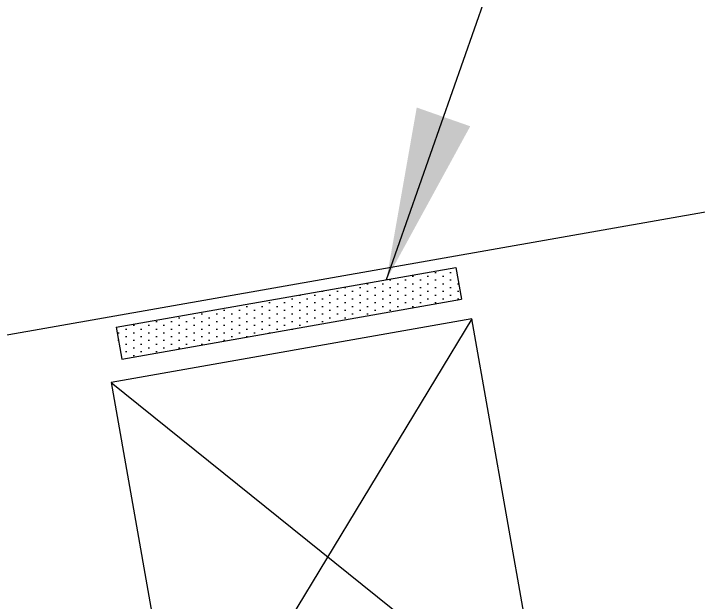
# Model space of a CAD drawing. Header units: inches. Extents: x 3.2 to 43.3, y 23.2 to 39.6.
# Drawn here: x 28.857 to 30.842, y 31.967 to 33.674 of the extents above; entities that cross this region are included whole.
import ezdxf

# ---------------------------------------------------------------- set-up
doc = ezdxf.new("R2010")
doc.units = ezdxf.units.IN
doc.header["$MEASUREMENT"] = 0
for name, color, linetype in [('CLOSURE', 3, 'Continuous'), ('PANEL', 11, 'Continuous'), ('SEALANT', 8, 'Continuous'), ('TAPE', 8, 'Continuous'), ('TEXT', 2, 'Continuous')]:
    doc.layers.add(name, color=color, linetype=linetype)
doc.styles.add('TEXT', font='SIMPLEX', dxfattribs={"width": 0.75, "height": 6})
doc.dimstyles.new('DETAIL$7', dxfattribs={"dimscale": 4, "dimtxt": 6, "dimasz": 0.125, "dimexe": 0.0625, "dimexo": 0.125, "dimgap": 0.0625, "dimtad": 1, "dimdec": 5, "dimzin": 3, "dimdsep": 46, "dimlunit": 4, "dimtxsty": 'TEXT', "dimblk": 'ARCHTICK', "dimcen": 0.0625, "dimclrd": 7, "dimclre": 7, "dimclrt": 2, "dimadec": 0, "dimazin": 0, "dimtfac": 0.666667, "dimtdec": 5, "dimtmove": 0, "dimatfit": 3, "dimfxl": 0, "dimfrac": 2, "dimtolj": 1, "dimtzin": 3, "dimarcsym": 0})

# ---------------------------------------------------------------- blocks, each defined once
blk = doc.blocks.new('A$C6938402A')
at = {"layer": 'TAPE'}
h = blk.add_hatch(dxfattribs=at)
h.set_pattern_fill('DOTS', color=256, scale=0.35, angle=270, style=0)
h.set_pattern_definition([(270, (-22.332364, -26.379487), (0.021875, -0.0109375), [0, -0.021875])])
h.paths.add_polyline_path([(-0.5633, -0.0401), (-0.547, -0.1325), (0.4378, 0.0412), (0.4215, 0.1335)])
at = {"layer": 'SEALANT'}
for p, q in [((-0.5633, -0.0401), (0.4215, 0.1335)), ((0.4215, 0.1335), (0.4378, 0.0412)), ((-0.547, -0.1325), (0.4378, 0.0412)), ((-0.5633, -0.0401), (-0.547, -0.1325))]:
    blk.add_line(p, q, dxfattribs=at)
blk = doc.blocks.new('_ArchTick')
at = {"color": 0, "linetype": 'ByBlock', "const_width": 0.15}
blk.add_lwpolyline([(-0.5, -0.5), (0.5, 0.5)], dxfattribs=at)

msp = doc.modelspace()

# ---------------------------------------------------------------- linework, layer by layer
at = {"layer": 'CLOSURE'}
for p, q in [((30.18541, 32.78868), (29.13967, 32.60429)), ((30.18541, 32.78868), (29.35032, 31.40967)), ((30.39605, 31.59406), (30.18541, 32.78868)), ((29.13967, 32.60429), (29.35032, 31.40967)), ((29.13967, 32.60429), (30.39605, 31.59406))]:
    msp.add_line(p, q, dxfattribs=at)
at = {"layer": 'PANEL'}
msp.add_line((28.54006, 32.69021), (41.9892, 35.06166), dxfattribs=at)

# ---------------------------------------------------------------- block references
at = {"layer": 'TEXT'}
msp.add_blockref('A$C6938402A', (29.71725, 32.80475), dxfattribs=at)

# ---------------------------------------------------------------- leaders
msp.add_leader([(29.93785, 32.90284), (31.62106, 37.70773), (32.80125, 37.70773)], dimstyle='DETAIL$7')

doc.saveas('drawing.dxf')
